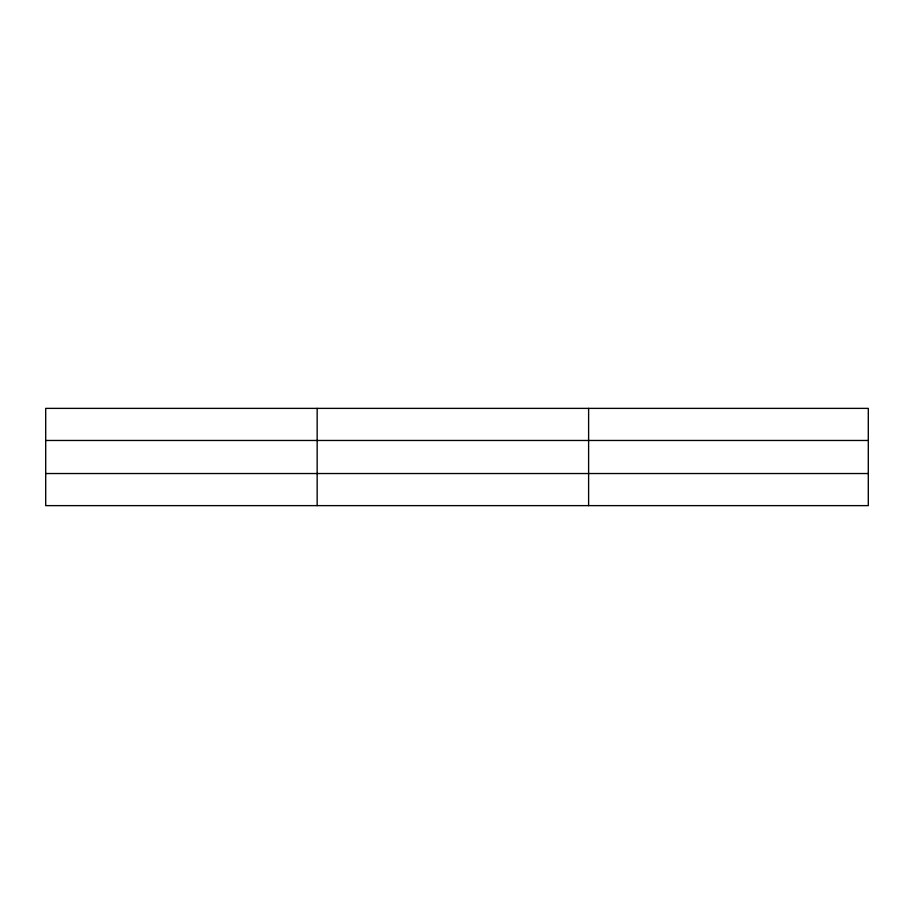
<?xml version="1.0" encoding="UTF-8"?>
<svg xmlns="http://www.w3.org/2000/svg" width="914" height="914" viewBox="0 0 914 914"><rect width="100%" height="100%" fill="white"/><g stroke="black" fill="none" stroke-linecap="round" stroke-linejoin="round"><path stroke-width="1.37" d="M317.158 408.375L317.158 505.625M588.616 408.375L588.616 505.625M868.3 440.468L868.3 408.375L45.7 408.375L45.7 505.625L868.3 505.625L868.3 440.468L45.7 440.468M45.7 473.532L868.3 473.532"/></g></svg>
